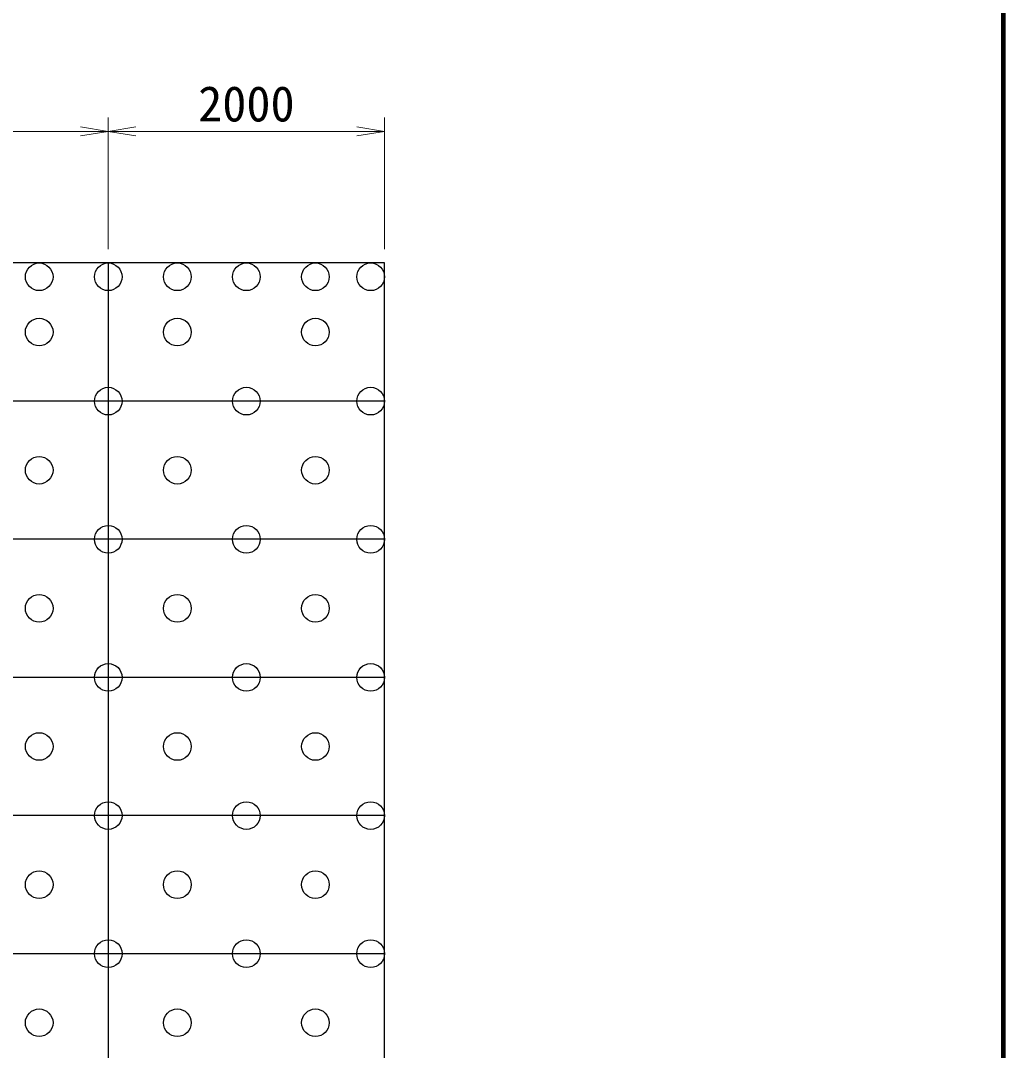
# Model space of a CAD drawing. Units: millimetres, scale not verified. Extents: x 690 to 40690, y 684 to 28809.
# Drawn here: x 33575 to 40690, y 13900 to 21354 of the extents above; entities that cross this region are included whole.
import ezdxf
from ezdxf.enums import TextEntityAlignment as Align

# ---------------------------------------------------------------- set-up
doc = ezdxf.new("R2010")
doc.units = ezdxf.units.MM
doc.header["$LTSCALE"] = 100
for name, color, linetype, lineweight in [('C-STR', 1, 'Continuous', 25), ('C-STR-DIM', 1, 'Continuous', 13), ('C-TTL', 2, 'Continuous', 140)]:
    doc.layers.add(name, color=color, linetype=linetype, lineweight=lineweight)
doc.styles.add('ＭＳ ゴシック', font='')
doc.styles.get('ＭＳ ゴシック').set_extended_font_data('MS Gothic')

msp = doc.modelspace()

# ---------------------------------------------------------------- linework, layer by layer
at = {"layer": 'C-STR', "color": 7}
for p, q in [((36209.7, 19599.7), (26209.7, 19599.7)), ((34209.7, 19599.7), (34209.7, 9599.7)), ((36209.7, 9599.7), (36209.7, 19599.7)), ((36209.7, 18599.7), (26209.7, 18599.7)), ((36209.7, 17599.7), (26209.7, 17599.7)), ((36209.7, 16599.7), (26209.7, 16599.7)), ((36209.7, 15599.7), (26209.7, 15599.7)), ((36209.7, 14599.7), (26209.7, 14599.7))]:
    msp.add_line(p, q, dxfattribs=at)
for centre in [(33709.7, 19499.7), (34209.7, 19499.7), (34709.7, 19499.7), (35209.7, 19499.7), (35709.7, 19499.7), (36109.7, 19499.7), (33709.7, 19099.7), (34709.7, 19099.7), (35709.7, 19099.7), (34209.7, 18599.7), (35209.7, 18599.7), (36109.7, 18599.7), (33709.7, 18099.7), (34709.7, 18099.7), (35709.7, 18099.7), (34209.7, 17599.7), (35209.7, 17599.7), (36109.7, 17599.7), (33709.7, 17099.7), (34709.7, 17099.7), (35709.7, 17099.7), (34209.7, 16599.7), (35209.7, 16599.7), (36109.7, 16599.7), (33709.7, 16099.7), (34709.7, 16099.7), (35709.7, 16099.7), (34209.7, 15599.7), (35209.7, 15599.7), (36109.7, 15599.7), (33709.7, 15099.7), (34709.7, 15099.7), (35709.7, 15099.7), (34209.7, 14599.7), (35209.7, 14599.7), (36109.7, 14599.7), (33709.7, 14099.7), (34709.7, 14099.7), (35709.7, 14099.7)]:
    msp.add_circle(centre, 100, dxfattribs=at)
at = {"layer": 'C-STR-DIM'}
for p, q in [((34209.7, 19699.7), (34209.7, 20652.4)), ((34209.7, 19699.7), (34209.7, 20652.4)), ((36209.7, 19699.7), (36209.7, 20652.4)), ((32209.7, 20552.4), (34209.7, 20552.4)), ((34209.7, 20552.4), (36209.7, 20552.4))]:
    msp.add_line(p, q, dxfattribs=at)
for points in [[(34009.7, 20519.1), (34209.7, 20552.4), (34009.7, 20585.8)], [(34409.7, 20585.8), (34209.7, 20552.4), (34409.7, 20519.1)], [(36009.7, 20519.1), (36209.7, 20552.4), (36009.7, 20585.8)]]:
    msp.add_lwpolyline(points, dxfattribs=at)
at = {"layer": 'C-TTL'}
msp.add_lwpolyline([(690.4, 684.1), (40690.4, 684.1), (40690.4, 28384.1), (690.4, 28384.1)], close=True, dxfattribs=at)

# ---------------------------------------------------------------- texts
at = {"layer": 'C-STR-DIM', "color": 7, "style": 'ＭＳ ゴシック'}
msp.add_text('2000', height=256.6, dxfattribs=at).set_placement((35209.7, 20752.4), align=Align.MIDDLE_CENTER)

doc.saveas('drawing.dxf')
